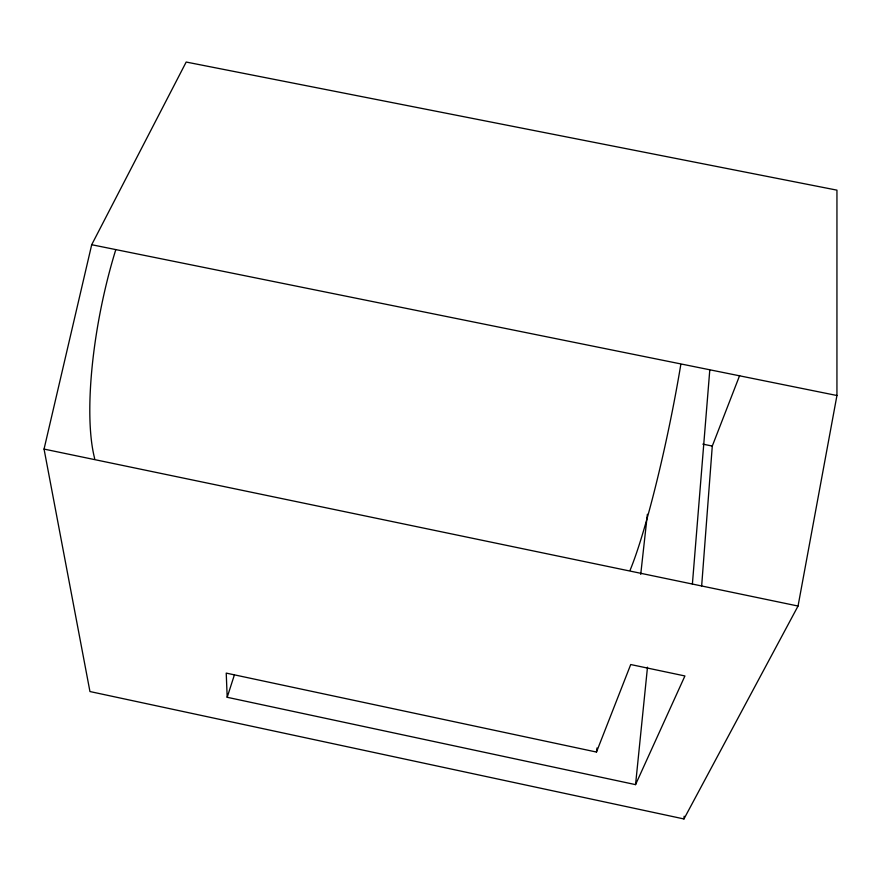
<?xml version="1.0" encoding="UTF-8"?>
<svg xmlns="http://www.w3.org/2000/svg" width="881" height="881" viewBox="0 0 881 881"><rect width="100%" height="100%" fill="white"/><g stroke="black" fill="none" stroke-linecap="round" stroke-linejoin="round"><path stroke-width="1.32" d="M836.939 395.514L836.95 190.153L186.188 62.044L91.701 244.72L44.05 449.079L89.95 691.541L683.953 818.956L798.043 606.04L836.939 395.514L91.701 244.72M683.953 818.956L684.163 816.213M701.661 585.898L712.288 446.061L739.644 375.537M692.389 584.103L709.767 370.229M635.553 784.63L684.922 675.958L630.719 664.538L596.481 752.055L226.23 673.106L227.188 697.289L635.553 784.63L647.491 667.181M640.718 574.39L647.381 514.295M596.481 752.055L596.988 747.958M227.188 697.289L234.346 675.055M702.862 444.134L712.288 446.061M44.05 449.079L798.043 606.04M94.696 458.616A167.324 44.094 -78.8 0 1 115.653 250.116M680.815 364.481A169.637 17.202 -78.3 0 1 630.157 570.062"/></g></svg>
